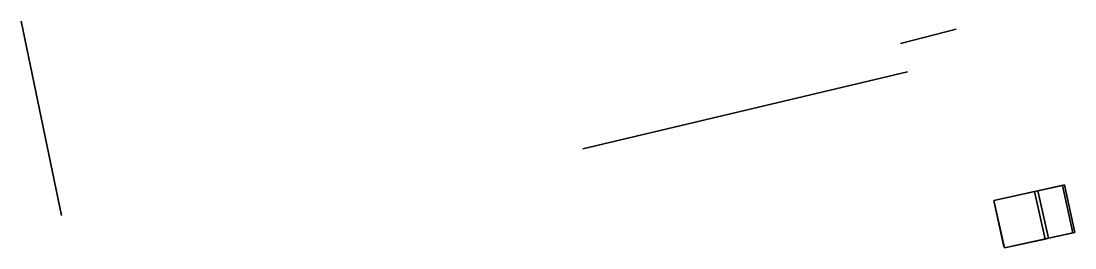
# Model space of a CAD drawing. Header units: metres. Extents: x 99985 to 959788, y 99998 to 1946571.
# Drawn here: x 959723.2 to 959788.2, y 1946557.4 to 1946571.4 of the extents above; entities outside this region: 5.
import ezdxf

# ---------------------------------------------------------------- set-up
doc = ezdxf.new("R2010")
doc.units = ezdxf.units.M

msp = doc.modelspace()

# ---------------------------------------------------------------- linework, layer by layer
at = {"layer": 'Building Shading', "color": 195}
for points in [[(959725.75, 1946559.375, 87.8883), (959725.75, 1946559.375, 40.8883), (959723.25, 1946571.375, 40.8883), (959723.25, 1946571.375, 87.8883)], [(959723.25, 1946571.375, 87.8883), (959723.25, 1946571.375, 40.8883), (959725.75, 1946559.375, 40.8883), (959725.75, 1946559.375, 87.8883)], [(959777.4375, 1946570, 96.9866), (959777.4375, 1946570, 37.9866), (959780.875, 1946570.875, 37.9866), (959780.875, 1946570.875, 96.9866)], [(959780.875, 1946570.875, 96.9866), (959780.875, 1946570.875, 37.9866), (959777.4375, 1946570, 37.9866), (959777.4375, 1946570, 96.9866)], [(959757.875, 1946563.5, 96.9866), (959757.875, 1946563.5, 37.9866), (959777.875, 1946568.25, 37.9866), (959777.875, 1946568.25, 96.9866)], [(959777.875, 1946568.25, 96.9866), (959777.875, 1946568.25, 37.9866), (959757.875, 1946563.5, 37.9866), (959757.875, 1946563.5, 96.9866)], [(959785.5, 1946495.5, 93.0953), (959785.5, 1946495.5, 40.0953), (959777.375, 1946493.625, 40.0953), (959777.375, 1946493.625, 93.0953)], [(959777.375, 1946493.625, 93.0953), (959777.375, 1946493.625, 40.0953), (959785.5, 1946495.5, 40.0953), (959785.5, 1946495.5, 93.0953)], [(959738.1875, 1946485.125, 93.0953), (959738.1875, 1946485.125, 40.0953), (959735.125, 1946484.5, 40.0953), (959735.125, 1946484.5, 93.0953)], [(959735.125, 1946484.5, 93.0953), (959735.125, 1946484.5, 40.0953), (959738.1875, 1946485.125, 40.0953), (959738.1875, 1946485.125, 93.0953)]]:
    msp.add_3dface(points, dxfattribs=at)
at = {"layer": 'CORE', "color": 43}
for points in [[(959787.5504, 1946561.2638, 65.937), (959787.5504, 1946561.2638, 62.8287), (959785.9177, 1946560.9057, 62.8287), (959785.9177, 1946560.9057, 65.937)], [(959785.9177, 1946560.9057, 65.937), (959785.9177, 1946560.9057, 62.8287), (959786.5604, 1946557.9754, 62.8287), (959786.5604, 1946557.9754, 65.937)], [(959788.1932, 1946558.3335, 65.937), (959788.1932, 1946558.3335, 62.8287), (959787.5504, 1946561.2638, 62.8287), (959787.5504, 1946561.2638, 65.937)], [(959786.5604, 1946557.9754, 65.937), (959786.5604, 1946557.9754, 62.8287), (959788.1932, 1946558.3335, 62.8287), (959788.1932, 1946558.3335, 65.937)]]:
    msp.add_3dface(points, dxfattribs=at)
at = {"layer": 'CORE', "color": 8}
for points in [[(959785.9177, 1946560.9057, 62.8287), (959787.4261, 1946561.2366, 62.8287), (959788.0689, 1946558.3062, 62.8287), (959786.5604, 1946557.9754, 62.8287)], [(959787.4261, 1946561.2366, 62.8287), (959787.5504, 1946561.2638, 62.8287), (959788.1932, 1946558.3335, 62.8287), (959788.0689, 1946558.3062, 62.8287)]]:
    msp.add_3dface(points, dxfattribs=at)
at = {"layer": 'CORE', "color": 15}
for points in [[(959785.9177, 1946560.9057, 65.937), (959786.5604, 1946557.9754, 65.937), (959788.0689, 1946558.3062, 65.937), (959787.4261, 1946561.2366, 65.937)], [(959787.4261, 1946561.2366, 65.937), (959788.0689, 1946558.3062, 65.937), (959788.1932, 1946558.3335, 65.937), (959787.5504, 1946561.2638, 65.937)]]:
    msp.add_3dface(points, dxfattribs=at)
at = {"layer": 'PERIM', "color": 43}
for points in [[(959785.9177, 1946560.9057, 65.937), (959785.9177, 1946560.9057, 62.8287), (959783.2009, 1946560.3098, 62.8287), (959783.2009, 1946560.3098, 65.937)], [(959786.5604, 1946557.9754, 65.937), (959786.5604, 1946557.9754, 62.8287), (959785.9177, 1946560.9057, 62.8287), (959785.9177, 1946560.9057, 65.937)], [(959783.2009, 1946560.3098, 65.937), (959783.2009, 1946560.3098, 62.8287), (959783.8437, 1946557.3794, 62.8287), (959783.8437, 1946557.3794, 65.937)], [(959783.8437, 1946557.3794, 65.937), (959783.8437, 1946557.3794, 62.8287), (959786.5604, 1946557.9754, 62.8287), (959786.5604, 1946557.9754, 65.937)]]:
    msp.add_3dface(points, dxfattribs=at)
at = {"layer": 'PERIM', "color": 8}
for points in [[(959783.2009, 1946560.3098, 62.8287), (959785.7108, 1946560.8603, 62.8287), (959786.3536, 1946557.93, 62.8287), (959783.8437, 1946557.3794, 62.8287)], [(959785.7108, 1946560.8603, 62.8287), (959785.9177, 1946560.9057, 62.8287), (959786.5604, 1946557.9754, 62.8287), (959786.3536, 1946557.93, 62.8287)]]:
    msp.add_3dface(points, dxfattribs=at)
at = {"layer": 'PERIM', "color": 15}
for points in [[(959783.2009, 1946560.3098, 65.937), (959783.8437, 1946557.3794, 65.937), (959786.3536, 1946557.93, 65.937), (959785.7108, 1946560.8603, 65.937)], [(959785.7108, 1946560.8603, 65.937), (959786.3536, 1946557.93, 65.937), (959786.5604, 1946557.9754, 65.937), (959785.9177, 1946560.9057, 65.937)]]:
    msp.add_3dface(points, dxfattribs=at)
at = {"layer": 'PERIM', "color": 143}
msp.add_3dface([(959783.2223, 1946560.2121, 65.0108), (959783.2223, 1946560.2121, 63.6787), (959783.8222, 1946557.4771, 63.6787), (959783.8222, 1946557.4771, 65.0108)], dxfattribs=at)

doc.saveas('drawing.dxf')
